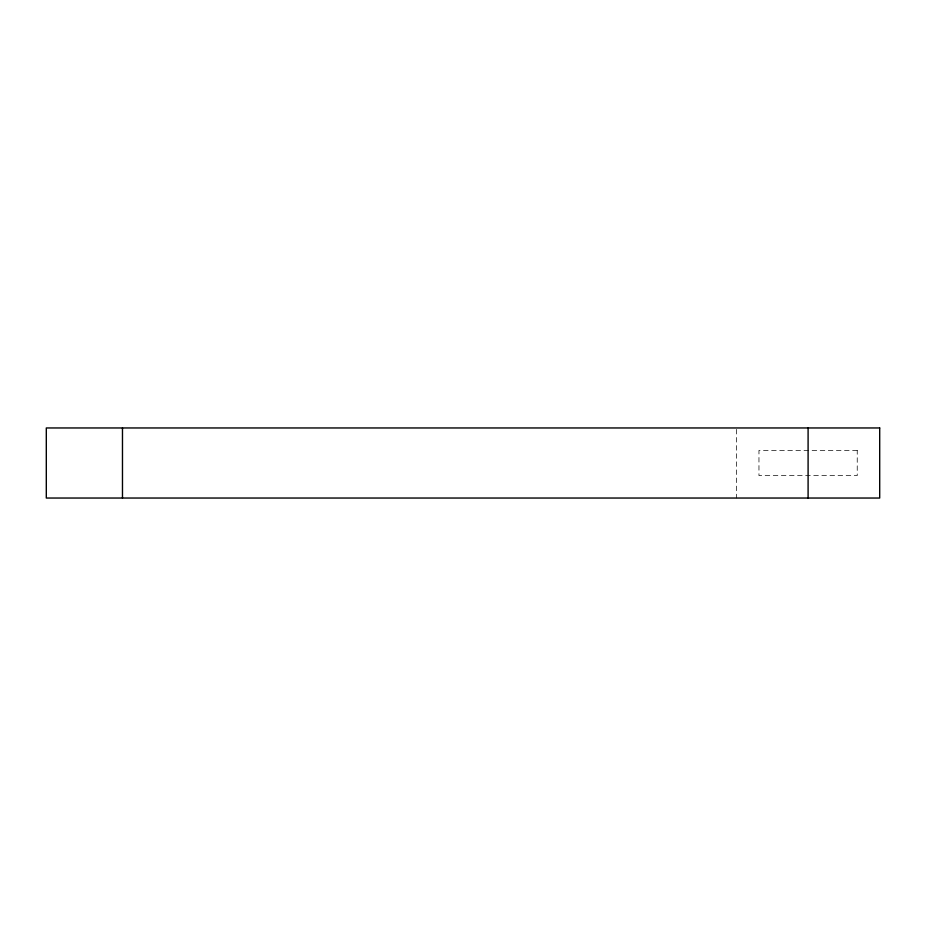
<?xml version="1.0" encoding="UTF-8"?>
<svg xmlns="http://www.w3.org/2000/svg" width="926" height="926" viewBox="0 0 926 926"><rect width="100%" height="100%" fill="white"/><g stroke="black" fill="none" stroke-linecap="round" stroke-linejoin="round"><path stroke-width="0.69" stroke-dasharray="4.63 3.47" d="M736.483 429.386L736.483 498.038M857.233 450.43L758.961 450.43L758.961 475.57L857.233 475.57L857.233 450.43"/><path stroke-width="1.39" d="M808.097 427.962L808.097 498.038M122.475 427.962L122.475 498.038M879.7 427.962L46.3 427.962L46.3 498.038L879.7 498.038L879.7 427.962"/></g></svg>
